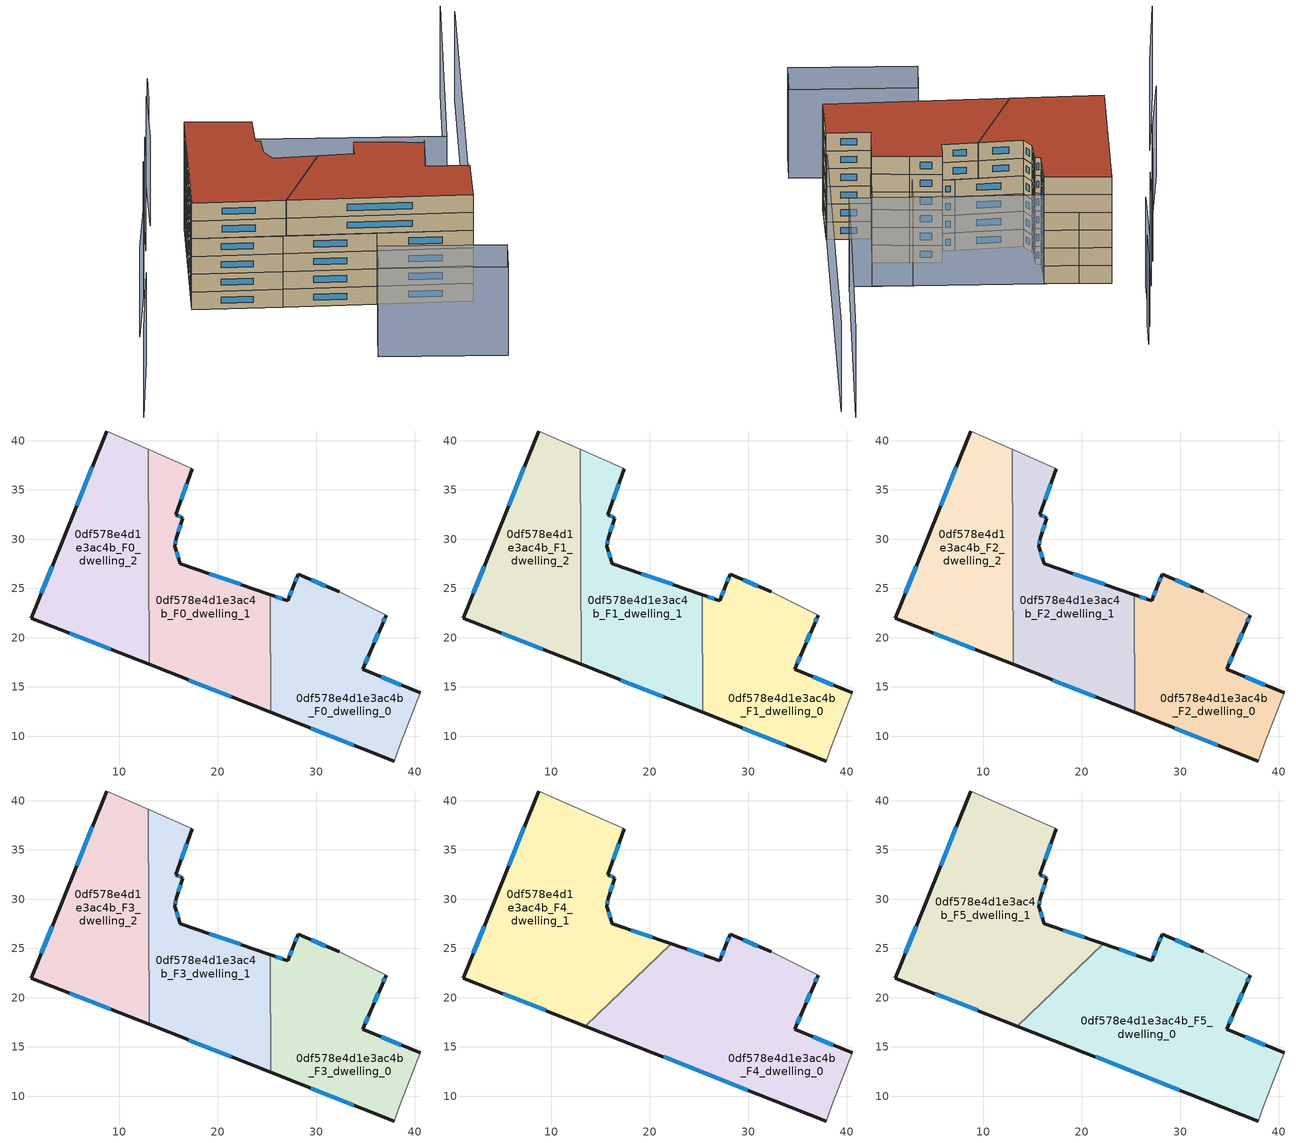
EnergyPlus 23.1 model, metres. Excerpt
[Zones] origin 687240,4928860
0df578e4d1e3ac4b_F0_dwelling_0
 floor ground (EU_floor_Construction): 37.12,22.27 36.69,21.32 35.54,18.67 34.72,16.79 40.54,14.39 38.56,9.18 37.91,7.48 25.38,12.42 25.32,24.38 27.12,23.76 27.7,25.34 28.16,26.44 32.35,24.64 z0
 wall outside (EU_wall_Construction): 32.35,24.64 28.16,26.44 27.7,25.34 27.12,23.76 25.32,24.38 / 40.54,14.39 34.72,16.79 35.54,18.67 36.69,21.32 37.12,22.27 / 25.38,12.42 37.91,7.48 z0:3
 wall adiabatic (EU_wall_Construction): 37.12,22.27 32.35,24.64 / 37.91,7.48 38.56,9.18 40.54,14.39 z0:3
 wall to 0df578e4d1e3ac4b_F0_dwelling_1 (EU_wall_Construction): 25.32,24.38 25.38,12.42 z0:3
 window (EU_Window_Construction): 30.99,25.22 29.53,25.85 / 36.83,21.63 36.98,21.96 / 35.92,19.53 36.32,20.46 / 34.99,17.4 35.28,18.06 / 38.65,15.17 36.61,16.01 / 29.46,10.81 33.84,9.08 / 26.54,23.96 25.91,24.17 / 27.51,24.82 27.31,24.27 / 28.01,26.08 27.85,25.69 z0.98:2.02
0df578e4d1e3ac4b_F0_dwelling_1
 floor ground (EU_floor_Construction): 17.4,37.16 15.76,32.48 16.46,32.14 15.77,30.08 15.66,29.3 16.18,27.52 25.32,24.38 25.38,12.42 13.06,17.27 12.95,39.12 z0
 wall outside (EU_wall_Construction): 25.32,24.38 16.18,27.52 15.66,29.3 15.77,30.08 16.46,32.14 15.76,32.48 17.4,37.16 / 13.06,17.27 25.38,12.42 z0:3
 wall adiabatic (EU_wall_Construction): 17.4,37.16 12.95,39.12 z0:3
 wall to 0df578e4d1e3ac4b_F0_dwelling_2 (EU_wall_Construction): 12.95,39.12 13.06,17.27 z0:3
 window (EU_Window_Construction): 15.7,29.55 15.74,29.82 / 16.01,28.1 15.83,28.72 / 22.35,25.4 19.16,26.5 / 17.07,15.69 21.38,14 / 16.3,34 16.87,35.64 / 16.24,32.25 15.99,32.37 / 16,30.75 16.24,31.47 z0.98:2.02
0df578e4d1e3ac4b_F0_dwelling_2
 floor ground (EU_floor_Construction): 12.95,39.12 13.06,17.27 1.1,21.99 4.2,29.75 8.72,40.98 z0
 wall outside (EU_wall_Construction): 8.72,40.98 4.2,29.75 1.1,21.99 13.06,17.27 z0:3
 wall adiabatic (EU_wall_Construction): 12.95,39.12 8.72,40.98 z0:3
 window (EU_Window_Construction): 4.99,20.45 9.17,18.81 / 3.19,27.22 2.11,24.51 / 7.25,37.32 5.67,33.4 z0.98:2.02
0df578e4d1e3ac4b_F1_dwelling_0
 floor to 0df578e4d1e3ac4b_F0_dwelling_0 (EU_floor_Construction): 37.12,22.27 36.69,21.32 35.54,18.67 34.72,16.79 40.54,14.39 38.56,9.18 37.91,7.48 25.38,12.42 25.32,24.38 27.12,23.76 27.7,25.34 28.16,26.44 32.35,24.64 z3
 wall outside (EU_wall_Construction): 32.35,24.64 28.16,26.44 27.7,25.34 27.12,23.76 25.32,24.38 / 40.54,14.39 34.72,16.79 35.54,18.67 36.69,21.32 37.12,22.27 / 25.38,12.42 37.91,7.48 z3:6
 wall adiabatic (EU_wall_Construction): 37.12,22.27 32.35,24.64 / 37.91,7.48 38.56,9.18 40.54,14.39 z3:6
 wall to 0df578e4d1e3ac4b_F1_dwelling_1 (EU_wall_Construction): 25.32,24.38 25.38,12.42 z3:6
 window (EU_Window_Construction): 30.99,25.22 29.53,25.85 / 36.83,21.63 36.98,21.96 / 35.92,19.53 36.32,20.46 / 34.99,17.4 35.28,18.06 / 38.65,15.17 36.61,16.01 / 29.46,10.81 33.84,9.08 / 26.54,23.96 25.91,24.17 / 27.51,24.82 27.31,24.27 / 28.01,26.08 27.85,25.69 z3.98:5.02
0df578e4d1e3ac4b_F1_dwelling_1
 floor to 0df578e4d1e3ac4b_F0_dwelling_1 (EU_floor_Construction): 17.4,37.16 15.76,32.48 16.46,32.14 15.77,30.08 15.66,29.3 16.18,27.52 25.32,24.38 25.38,12.42 13.06,17.27 12.95,39.12 z3
 wall outside (EU_wall_Construction): 25.32,24.38 16.18,27.52 15.66,29.3 15.77,30.08 16.46,32.14 15.76,32.48 17.4,37.16 / 13.06,17.27 25.38,12.42 z3:6
 wall adiabatic (EU_wall_Construction): 17.4,37.16 12.95,39.12 z3:6
 wall to 0df578e4d1e3ac4b_F1_dwelling_2 (EU_wall_Construction): 12.95,39.12 13.06,17.27 z3:6
 window (EU_Window_Construction): 15.7,29.55 15.74,29.82 / 16.01,28.1 15.83,28.72 / 22.35,25.4 19.16,26.5 / 17.07,15.69 21.38,14 / 16.3,34 16.87,35.64 / 16.24,32.25 15.99,32.37 / 16,30.75 16.24,31.47 z3.98:5.02
0df578e4d1e3ac4b_F1_dwelling_2
 floor to 0df578e4d1e3ac4b_F0_dwelling_2 (EU_floor_Construction): 12.95,39.12 13.06,17.27 1.1,21.99 4.2,29.75 8.72,40.98 z3
 wall outside (EU_wall_Construction): 8.72,40.98 4.2,29.75 1.1,21.99 13.06,17.27 z3:6
 wall adiabatic (EU_wall_Construction): 12.95,39.12 8.72,40.98 z3:6
 window (EU_Window_Construction): 4.99,20.45 9.17,18.81 / 3.19,27.22 2.11,24.51 / 7.25,37.32 5.67,33.4 z3.98:5.02
0df578e4d1e3ac4b_F2_dwelling_0
 floor to 0df578e4d1e3ac4b_F1_dwelling_0 (EU_floor_Construction): 37.12,22.27 36.69,21.32 35.54,18.67 34.72,16.79 40.54,14.39 38.56,9.18 37.91,7.48 25.38,12.42 25.32,24.38 27.12,23.76 27.7,25.34 28.16,26.44 32.35,24.64 z6
 wall outside (EU_wall_Construction): 32.35,24.64 28.16,26.44 27.7,25.34 27.12,23.76 25.32,24.38 / 40.54,14.39 34.72,16.79 35.54,18.67 36.69,21.32 37.12,22.27 / 25.38,12.42 37.91,7.48 z6:9
 wall adiabatic (EU_wall_Construction): 37.12,22.27 32.35,24.64 / 37.91,7.48 38.56,9.18 40.54,14.39 z6:9
 wall to 0df578e4d1e3ac4b_F2_dwelling_1 (EU_wall_Construction): 25.32,24.38 25.38,12.42 z6:9
 window (EU_Window_Construction): 30.99,25.22 29.53,25.85 / 36.83,21.63 36.98,21.96 / 35.92,19.53 36.32,20.46 / 34.99,17.4 35.28,18.06 / 38.65,15.17 36.61,16.01 / 29.46,10.81 33.84,9.08 / 26.54,23.96 25.91,24.17 / 27.51,24.82 27.31,24.27 / 28.01,26.08 27.85,25.69 z6.98:8.02
0df578e4d1e3ac4b_F2_dwelling_1
 floor to 0df578e4d1e3ac4b_F1_dwelling_1 (EU_floor_Construction): 17.4,37.16 15.76,32.48 16.46,32.14 15.77,30.08 15.66,29.3 16.18,27.52 25.32,24.38 25.38,12.42 13.06,17.27 12.95,39.12 z6
 wall outside (EU_wall_Construction): 25.32,24.38 16.18,27.52 15.66,29.3 15.77,30.08 16.46,32.14 15.76,32.48 17.4,37.16 / 13.06,17.27 25.38,12.42 z6:9
 wall adiabatic (EU_wall_Construction): 17.4,37.16 12.95,39.12 z6:9
 wall to 0df578e4d1e3ac4b_F2_dwelling_2 (EU_wall_Construction): 12.95,39.12 13.06,17.27 z6:9
 window (EU_Window_Construction): 15.7,29.55 15.74,29.82 / 16.01,28.1 15.83,28.72 / 22.35,25.4 19.16,26.5 / 17.07,15.69 21.38,14 / 16.3,34 16.87,35.64 / 16.24,32.25 15.99,32.37 / 16,30.75 16.24,31.47 z6.98:8.02
0df578e4d1e3ac4b_F2_dwelling_2
 floor to 0df578e4d1e3ac4b_F1_dwelling_2 (EU_floor_Construction): 12.95,39.12 13.06,17.27 1.1,21.99 4.2,29.75 8.72,40.98 z6
 wall outside (EU_wall_Construction): 8.72,40.98 4.2,29.75 1.1,21.99 13.06,17.27 z6:9
 wall adiabatic (EU_wall_Construction): 12.95,39.12 8.72,40.98 z6:9
 window (EU_Window_Construction): 4.99,20.45 9.17,18.81 / 3.19,27.22 2.11,24.51 / 7.25,37.32 5.67,33.4 z6.98:8.02
0df578e4d1e3ac4b_F3_dwelling_0
 floor to 0df578e4d1e3ac4b_F2_dwelling_0 (EU_floor_Construction): 37.12,22.27 36.69,21.32 35.54,18.67 34.72,16.79 40.54,14.39 38.56,9.18 37.91,7.48 25.38,12.42 25.32,24.38 27.12,23.76 27.7,25.34 28.16,26.44 32.35,24.64 z9
 wall outside (EU_wall_Construction): 32.35,24.64 28.16,26.44 27.7,25.34 27.12,23.76 25.32,24.38 / 40.54,14.39 34.72,16.79 35.54,18.67 36.69,21.32 37.12,22.27 / 25.38,12.42 37.91,7.48 z9:12
 wall adiabatic (EU_wall_Construction): 37.12,22.27 32.35,24.64 / 37.91,7.48 38.56,9.18 40.54,14.39 z9:12
 wall to 0df578e4d1e3ac4b_F3_dwelling_1 (EU_wall_Construction): 25.32,24.38 25.38,12.42 z9:12
 window (EU_Window_Construction): 30.99,25.22 29.53,25.85 / 36.83,21.63 36.98,21.96 / 35.92,19.53 36.32,20.46 / 34.99,17.4 35.28,18.06 / 38.65,15.17 36.61,16.01 / 29.46,10.81 33.84,9.08 / 26.54,23.96 25.91,24.17 / 27.51,24.82 27.31,24.27 / 28.01,26.08 27.85,25.69 z9.98:11.02
0df578e4d1e3ac4b_F3_dwelling_1
 floor to 0df578e4d1e3ac4b_F2_dwelling_1 (EU_floor_Construction): 17.4,37.16 15.76,32.48 16.46,32.14 15.77,30.08 15.66,29.3 16.18,27.52 25.32,24.38 25.38,12.42 13.06,17.27 12.95,39.12 z9
 wall outside (EU_wall_Construction): 25.32,24.38 16.18,27.52 15.66,29.3 15.77,30.08 16.46,32.14 15.76,32.48 17.4,37.16 / 13.06,17.27 25.38,12.42 z9:12
 wall adiabatic (EU_wall_Construction): 17.4,37.16 12.95,39.12 z9:12
 wall to 0df578e4d1e3ac4b_F3_dwelling_2 (EU_wall_Construction): 12.95,39.12 13.06,17.27 z9:12
 window (EU_Window_Construction): 15.7,29.55 15.74,29.82 / 16.01,28.1 15.83,28.72 / 22.35,25.4 19.16,26.5 / 17.07,15.69 21.38,14 / 16.3,34 16.87,35.64 / 16.24,32.25 15.99,32.37 / 16,30.75 16.24,31.47 z9.98:11.02
0df578e4d1e3ac4b_F3_dwelling_2
 floor to 0df578e4d1e3ac4b_F2_dwelling_2 (EU_floor_Construction): 12.95,39.12 13.06,17.27 1.1,21.99 4.2,29.75 8.72,40.98 z9
 wall outside (EU_wall_Construction): 8.72,40.98 4.2,29.75 1.1,21.99 13.06,17.27 z9:12
 wall adiabatic (EU_wall_Construction): 12.95,39.12 8.72,40.98 z9:12
 window (EU_Window_Construction): 4.99,20.45 9.17,18.81 / 3.19,27.22 2.11,24.51 / 7.25,37.32 5.67,33.4 z9.98:11.02
0df578e4d1e3ac4b_F4_dwelling_0
 floor to 0df578e4d1e3ac4b_F3_dwelling_0 (EU_floor_Construction): 37.12,22.27 36.69,21.32 35.54,18.67 34.72,16.79 40.54,14.39 38.56,9.18 37.91,7.48 25.38,12.42 25.32,24.38 27.12,23.76 27.7,25.34 28.16,26.44 32.35,24.64 z12
 floor to 0df578e4d1e3ac4b_F3_dwelling_1 (EU_floor_Construction): 25.32,24.38 25.38,12.42 13.47,17.11 22.2,25.45 z12
 wall outside (EU_wall_Construction): 32.35,24.64 28.16,26.44 27.7,25.34 27.12,23.76 22.2,25.45 / 40.54,14.39 34.72,16.79 35.54,18.67 36.69,21.32 37.12,22.27 / 13.47,17.11 37.91,7.48 z12:15
 wall adiabatic (EU_wall_Construction): 37.12,22.27 32.35,24.64 / 37.91,7.48 38.56,9.18 40.54,14.39 z12:15
 wall to 0df578e4d1e3ac4b_F4_dwelling_1 (EU_wall_Construction): 22.2,25.45 13.47,17.11 z12:15
 window (EU_Window_Construction): 28.01,26.08 27.85,25.69 / 30.99,25.22 29.53,25.85 / 36.83,21.63 36.98,21.96 / 35.92,19.53 36.32,20.46 / 34.99,17.4 35.28,18.06 / 38.65,15.17 36.61,16.01 / 21.42,13.98 29.96,10.61 / 25.52,24.31 23.8,24.9 / 27.51,24.82 27.31,24.27 z12.98:14.02
0df578e4d1e3ac4b_F4_dwelling_1
 floor to 0df578e4d1e3ac4b_F3_dwelling_1 (EU_floor_Construction): 17.4,37.16 15.76,32.48 16.46,32.14 15.77,30.08 15.66,29.3 16.18,27.52 22.2,25.45 13.47,17.11 13.06,17.27 12.95,39.12 z12
 floor to 0df578e4d1e3ac4b_F3_dwelling_2 (EU_floor_Construction): 12.95,39.12 13.06,17.27 1.1,21.99 4.2,29.75 8.72,40.98 z12
 wall outside (EU_wall_Construction): 22.2,25.45 16.18,27.52 15.66,29.3 15.77,30.08 16.46,32.14 15.76,32.48 17.4,37.16 / 8.72,40.98 4.2,29.75 1.1,21.99 13.47,17.11 z12:15
 wall adiabatic (EU_wall_Construction): 17.4,37.16 8.72,40.98 z12:15
 window (EU_Window_Construction): 16.3,34 16.87,35.64 / 16.24,32.25 15.99,32.37 / 16,30.75 16.24,31.47 / 15.7,29.55 15.74,29.82 / 16.01,28.1 15.83,28.72 / 20.24,26.12 18.14,26.84 / 5.12,20.4 9.45,18.7 / 3.19,27.22 2.11,24.51 / 7.25,37.32 5.67,33.4 z12.98:14.02
0df578e4d1e3ac4b_F5_dwelling_0
 floor to 0df578e4d1e3ac4b_F4_dwelling_0 (EU_floor_Construction): 37.12,22.27 36.69,21.32 35.54,18.67 34.72,16.79 40.54,14.39 38.56,9.18 37.91,7.48 13.47,17.11 22.2,25.45 27.12,23.76 27.7,25.34 28.16,26.44 32.35,24.64 z15
 wall outside (EU_wall_Construction): 32.35,24.64 28.16,26.44 27.7,25.34 27.12,23.76 22.2,25.45 / 40.54,14.39 34.72,16.79 35.54,18.67 36.69,21.32 37.12,22.27 / 13.47,17.11 37.91,7.48 z15:18
 wall adiabatic (EU_wall_Construction): 37.12,22.27 32.35,24.64 / 37.91,7.48 38.56,9.18 40.54,14.39 z15:18
 wall to 0df578e4d1e3ac4b_F5_dwelling_1 (EU_wall_Construction): 22.2,25.45 13.47,17.11 z15:18
 window (EU_Window_Construction): 28.01,26.08 27.85,25.69 / 30.99,25.22 29.53,25.85 / 36.83,21.63 36.98,21.96 / 35.92,19.53 36.32,20.46 / 34.99,17.4 35.28,18.06 / 38.65,15.17 36.61,16.01 / 21.42,13.98 29.96,10.61 / 25.52,24.31 23.8,24.9 / 27.51,24.82 27.31,24.27 z15.98:17.02
 roof outside (EU_roof_Construction): 38.56,9.18 40.54,14.39 34.72,16.79 35.54,18.67 36.69,21.32 37.12,22.27 32.35,24.64 28.16,26.44 27.7,25.34 27.12,23.76 22.2,25.45 13.47,17.11 37.91,7.48 z18
0df578e4d1e3ac4b_F5_dwelling_1
 floor to 0df578e4d1e3ac4b_F4_dwelling_1 (EU_floor_Construction): 17.4,37.16 15.76,32.48 16.46,32.14 15.77,30.08 15.66,29.3 16.18,27.52 22.2,25.45 13.47,17.11 1.1,21.99 4.2,29.75 8.72,40.98 z15
 wall outside (EU_wall_Construction): 22.2,25.45 16.18,27.52 15.66,29.3 15.77,30.08 16.46,32.14 15.76,32.48 17.4,37.16 / 8.72,40.98 4.2,29.75 1.1,21.99 13.47,17.11 z15:18
 wall adiabatic (EU_wall_Construction): 17.4,37.16 8.72,40.98 z15:18
 window (EU_Window_Construction): 16.3,34 16.87,35.64 / 16.24,32.25 15.99,32.37 / 16,30.75 16.24,31.47 / 15.7,29.55 15.74,29.82 / 16.01,28.1 15.83,28.72 / 20.24,26.12 18.14,26.84 / 5.12,20.4 9.45,18.7 / 3.19,27.22 2.11,24.51 / 7.25,37.32 5.67,33.4 z15.98:17.02
 roof outside (EU_roof_Construction): 22.2,25.45 16.18,27.52 15.66,29.3 15.77,30.08 16.46,32.14 15.76,32.48 17.4,37.16 8.72,40.98 4.2,29.75 1.1,21.99 13.47,17.11 z18
shading: 37.74,7.55 56.67,54.39 / -10.09,12.87 -16.23,0.31 / -3.92,27.38 -8.32,18.91 / 1.19,38.37 -3.81,27.34 / 3.93,43.96 1.49,38.24 / 55.38,56.58 42.56,26.45 / 42.56,26.45 8.68,40.87 / 10.37,57.11 8.43,52.37 / 8.38,53.05 4.7,43.66 / 36.68,-6.95 19.96,0.29 / 19.96,0.29 22.15,5.34 / 22.15,5.34 38.87,-1.9 / 38.87,-1.9 36.68,-6.95 / 34.35,29.96 39.61,27.71 / 39.61,27.71 37.26,22.21 / 37.26,22.21 32,24.46 / 32,24.46 34.35,29.96 z0:15
[Building]
EU S2 Campaign: North Axis=0; Terrain=City; Solar Distribution=FullExterior
[Site:Location]
Bologna: Latitude=44.5; Longitude=11.25; Time Zone=1; Elevation=37
[SizingPeriod:WeatherFileDays]
AnnualSizingPeriod: Begin Month=1; Begin Day of Month=1; End Month=12; End Day of Month=31; Day of Week for Start Day=Monday; Use Weather File Daylight Saving Period=No; Use Weather File Rain and Snow Indicators=No
[MATERIAL]
EU_InternalMass_Material: Roughness=MediumRough; Thickness=0.1; Conductivity=1; Density=1800; Specific Heat=900; Thermal Absorptance=0.9; Solar Absorptance=0.7; Visible Absorptance=0.7
[MATERIAL:NOMASS] Roughness=MediumRough; Thermal Absorptance=0.9; Solar Absorptance=0.7; Visible Absorptance=0.7
Name | Thermal Resistance
EU_wall_NoMass | 0.905828
EU_roof_NoMass | 0.37593
EU_floor_NoMass | 0.67114
[WINDOWMATERIAL:SIMPLEGLAZINGSYSTEM]
EU_Window_SimpleGlazing: UFactor=4.52486; Solar Heat Gain Coefficient=0.85; Visible Transmittance=0.85
[CONSTRUCTION]
EU_wall_Construction: EU_wall_NoMass
EU_roof_Construction: EU_roof_NoMass
EU_floor_Construction: EU_floor_NoMass
EU_InternalMass_Construction: EU_InternalMass_Material
EU_Window_Construction: EU_Window_SimpleGlazing
[ZONE] Type=1; Multiplier=1; Ceiling Height=autocalculate; Floor Area=autocalculate; Part of Total Floor Area=Yes
Name | Volume
0df578e4d1e3ac4b_F0_dwelling_0; 0df578e4d1e3ac4b_F1_dwelling_2; 0df578e4d1e3ac4b_F2_dwelling_2; 0df578e4d1e3ac4b_F3_dwelling_2 | 532.96
0df578e4d1e3ac4b_F1_dwelling_0; 0df578e4d1e3ac4b_F2_dwelling_0; 0df578e4d1e3ac4b_F3_dwelling_0 | 532.959
0df578e4d1e3ac4b_F4_dwelling_0 | 799.424
0df578e4d1e3ac4b_F5_dwelling_0 | 799.429
0df578e4d1e3ac4b_F0_dwelling_1; 0df578e4d1e3ac4b_F1_dwelling_1; 0df578e4d1e3ac4b_F2_dwelling_1; 0df578e4d1e3ac4b_F3_dwelling_1 | 532.945
0df578e4d1e3ac4b_F4_dwelling_1 | 799.407
0df578e4d1e3ac4b_F5_dwelling_1 | 799.413
0df578e4d1e3ac4b_F0_dwelling_2 | 532.961
[INTERNALMASS] Construction=EU_InternalMass_Construction
Name | Zone or ZoneList | Surface Area
0df578e4d1e3ac4b_F0_dwelling_0_EU_InternalMass | 0df578e4d1e3ac4b_F0_dwelling_0 | 177.653
0df578e4d1e3ac4b_F0_dwelling_1_EU_InternalMass | 0df578e4d1e3ac4b_F0_dwelling_1 | 177.649
0df578e4d1e3ac4b_F0_dwelling_2_EU_InternalMass | 0df578e4d1e3ac4b_F0_dwelling_2 | 177.653
0df578e4d1e3ac4b_F1_dwelling_0_EU_InternalMass | 0df578e4d1e3ac4b_F1_dwelling_0 | 177.653
0df578e4d1e3ac4b_F1_dwelling_1_EU_InternalMass | 0df578e4d1e3ac4b_F1_dwelling_1 | 177.649
0df578e4d1e3ac4b_F1_dwelling_2_EU_InternalMass | 0df578e4d1e3ac4b_F1_dwelling_2 | 177.653
0df578e4d1e3ac4b_F2_dwelling_0_EU_InternalMass | 0df578e4d1e3ac4b_F2_dwelling_0 | 177.653
0df578e4d1e3ac4b_F2_dwelling_1_EU_InternalMass | 0df578e4d1e3ac4b_F2_dwelling_1 | 177.649
0df578e4d1e3ac4b_F2_dwelling_2_EU_InternalMass | 0df578e4d1e3ac4b_F2_dwelling_2 | 177.653
0df578e4d1e3ac4b_F3_dwelling_0_EU_InternalMass | 0df578e4d1e3ac4b_F3_dwelling_0 | 177.653
0df578e4d1e3ac4b_F3_dwelling_1_EU_InternalMass | 0df578e4d1e3ac4b_F3_dwelling_1 | 177.649
0df578e4d1e3ac4b_F3_dwelling_2_EU_InternalMass | 0df578e4d1e3ac4b_F3_dwelling_2 | 177.653
0df578e4d1e3ac4b_F4_dwelling_0_EU_InternalMass | 0df578e4d1e3ac4b_F4_dwelling_0 | 266.481
0df578e4d1e3ac4b_F4_dwelling_1_EU_InternalMass | 0df578e4d1e3ac4b_F4_dwelling_1 | 266.471
0df578e4d1e3ac4b_F5_dwelling_0_EU_InternalMass | 0df578e4d1e3ac4b_F5_dwelling_0 | 266.481
0df578e4d1e3ac4b_F5_dwelling_1_EU_InternalMass | 0df578e4d1e3ac4b_F5_dwelling_1 | 266.471
[OTHEREQUIPMENT] Fuel Type=Electricity; Design Level Calculation Method=Watts/Area; Power per Zone Floor Area=1; Fraction Latent=0; Fraction Radiant=0; Fraction Lost=0; Carbon Dioxide Generation Rate=0; EndUse Subcategory=EU_Step8_InternalGains
Name | Zone or ZoneList or Space or SpaceList | Schedule
EU_Step8_InternalGain_0df578e4d1e3ac4b_F0_dwelling_0_f000 | 0df578e4d1e3ac4b_F0_dwelling_0 | EU_Step8_GainSchedule_0df578e4d1e3ac4b_F0_dwelling_0_f000
EU_Step8_InternalGain_0df578e4d1e3ac4b_F0_dwelling_1_f000 | 0df578e4d1e3ac4b_F0_dwelling_1 | EU_Step8_GainSchedule_0df578e4d1e3ac4b_F0_dwelling_1_f000
EU_Step8_InternalGain_0df578e4d1e3ac4b_F0_dwelling_2_f000 | 0df578e4d1e3ac4b_F0_dwelling_2 | EU_Step8_GainSchedule_0df578e4d1e3ac4b_F0_dwelling_2_f000
EU_Step8_InternalGain_0df578e4d1e3ac4b_F1_dwelling_0_f000 | 0df578e4d1e3ac4b_F1_dwelling_0 | EU_Step8_GainSchedule_0df578e4d1e3ac4b_F1_dwelling_0_f000
EU_Step8_InternalGain_0df578e4d1e3ac4b_F1_dwelling_1_f000 | 0df578e4d1e3ac4b_F1_dwelling_1 | EU_Step8_GainSchedule_0df578e4d1e3ac4b_F1_dwelling_1_f000
EU_Step8_InternalGain_0df578e4d1e3ac4b_F1_dwelling_2_f000 | 0df578e4d1e3ac4b_F1_dwelling_2 | EU_Step8_GainSchedule_0df578e4d1e3ac4b_F1_dwelling_2_f000
EU_Step8_InternalGain_0df578e4d1e3ac4b_F2_dwelling_0_f000 | 0df578e4d1e3ac4b_F2_dwelling_0 | EU_Step8_GainSchedule_0df578e4d1e3ac4b_F2_dwelling_0_f000
EU_Step8_InternalGain_0df578e4d1e3ac4b_F2_dwelling_1_f000 | 0df578e4d1e3ac4b_F2_dwelling_1 | EU_Step8_GainSchedule_0df578e4d1e3ac4b_F2_dwelling_1_f000
EU_Step8_InternalGain_0df578e4d1e3ac4b_F2_dwelling_2_f000 | 0df578e4d1e3ac4b_F2_dwelling_2 | EU_Step8_GainSchedule_0df578e4d1e3ac4b_F2_dwelling_2_f000
EU_Step8_InternalGain_0df578e4d1e3ac4b_F3_dwelling_0_f000 | 0df578e4d1e3ac4b_F3_dwelling_0 | EU_Step8_GainSchedule_0df578e4d1e3ac4b_F3_dwelling_0_f000
EU_Step8_InternalGain_0df578e4d1e3ac4b_F3_dwelling_1_f000 | 0df578e4d1e3ac4b_F3_dwelling_1 | EU_Step8_GainSchedule_0df578e4d1e3ac4b_F3_dwelling_1_f000
EU_Step8_InternalGain_0df578e4d1e3ac4b_F3_dwelling_2_f000 | 0df578e4d1e3ac4b_F3_dwelling_2 | EU_Step8_GainSchedule_0df578e4d1e3ac4b_F3_dwelling_2_f000
EU_Step8_InternalGain_0df578e4d1e3ac4b_F4_dwelling_0_f000 | 0df578e4d1e3ac4b_F4_dwelling_0 | EU_Step8_GainSchedule_0df578e4d1e3ac4b_F4_dwelling_0_f000
EU_Step8_InternalGain_0df578e4d1e3ac4b_F4_dwelling_1_f000 | 0df578e4d1e3ac4b_F4_dwelling_1 | EU_Step8_GainSchedule_0df578e4d1e3ac4b_F4_dwelling_1_f000
EU_Step8_InternalGain_0df578e4d1e3ac4b_F5_dwelling_0_f000 | 0df578e4d1e3ac4b_F5_dwelling_0 | EU_Step8_GainSchedule_0df578e4d1e3ac4b_F5_dwelling_0_f000
EU_Step8_InternalGain_0df578e4d1e3ac4b_F5_dwelling_1_f000 | 0df578e4d1e3ac4b_F5_dwelling_1 | EU_Step8_GainSchedule_0df578e4d1e3ac4b_F5_dwelling_1_f000
[ZONEVENTILATION:DESIGNFLOWRATE] Schedule=EU_AlwaysOn; Design Flow Rate Calculation Method=AirChanges/Hour; Air Changes per Hour=0.73129; Ventilation Type=Natural; Fan Pressure Rise=0; Fan Total Efficiency=1; Constant Term Coefficient=1; Temperature Term Coefficient=0; Velocity Term Coefficient=0; Velocity Squared Term Coefficient=0; Minimum Indoor Temperature=-100; Maximum Indoor Temperature=100; Delta Temperature=-100; Minimum Outdoor Temperature=-100; Maximum Outdoor Temperature=100; Maximum Wind Speed=40
Name | Zone or ZoneList or Space or SpaceList
EU_ConstantAir_0df578e4d1e3ac4b_F0_dwelling_0 | 0df578e4d1e3ac4b_F0_dwelling_0
EU_ConstantAir_0df578e4d1e3ac4b_F0_dwelling_1 | 0df578e4d1e3ac4b_F0_dwelling_1
EU_ConstantAir_0df578e4d1e3ac4b_F0_dwelling_2 | 0df578e4d1e3ac4b_F0_dwelling_2
EU_ConstantAir_0df578e4d1e3ac4b_F1_dwelling_0 | 0df578e4d1e3ac4b_F1_dwelling_0
EU_ConstantAir_0df578e4d1e3ac4b_F1_dwelling_1 | 0df578e4d1e3ac4b_F1_dwelling_1
EU_ConstantAir_0df578e4d1e3ac4b_F1_dwelling_2 | 0df578e4d1e3ac4b_F1_dwelling_2
EU_ConstantAir_0df578e4d1e3ac4b_F2_dwelling_0 | 0df578e4d1e3ac4b_F2_dwelling_0
EU_ConstantAir_0df578e4d1e3ac4b_F2_dwelling_1 | 0df578e4d1e3ac4b_F2_dwelling_1
EU_ConstantAir_0df578e4d1e3ac4b_F2_dwelling_2 | 0df578e4d1e3ac4b_F2_dwelling_2
EU_ConstantAir_0df578e4d1e3ac4b_F3_dwelling_0 | 0df578e4d1e3ac4b_F3_dwelling_0
EU_ConstantAir_0df578e4d1e3ac4b_F3_dwelling_1 | 0df578e4d1e3ac4b_F3_dwelling_1
EU_ConstantAir_0df578e4d1e3ac4b_F3_dwelling_2 | 0df578e4d1e3ac4b_F3_dwelling_2
EU_ConstantAir_0df578e4d1e3ac4b_F4_dwelling_0 | 0df578e4d1e3ac4b_F4_dwelling_0
EU_ConstantAir_0df578e4d1e3ac4b_F4_dwelling_1 | 0df578e4d1e3ac4b_F4_dwelling_1
EU_ConstantAir_0df578e4d1e3ac4b_F5_dwelling_0 | 0df578e4d1e3ac4b_F5_dwelling_0
EU_ConstantAir_0df578e4d1e3ac4b_F5_dwelling_1 | 0df578e4d1e3ac4b_F5_dwelling_1
[HVACTEMPLATE:THERMOSTAT] Constant Heating Setpoint=20; Constant Cooling Setpoint=50
EU_HeatOnly_0df578e4d1e3ac4b_F0_dwelling_0; EU_HeatOnly_0df578e4d1e3ac4b_F0_dwelling_1; EU_HeatOnly_0df578e4d1e3ac4b_F0_dwelling_2; EU_HeatOnly_0df578e4d1e3ac4b_F1_dwelling_0; EU_HeatOnly_0df578e4d1e3ac4b_F1_dwelling_1; EU_HeatOnly_0df578e4d1e3ac4b_F1_dwelling_2; EU_HeatOnly_0df578e4d1e3ac4b_F2_dwelling_0; EU_HeatOnly_0df578e4d1e3ac4b_F2_dwelling_1; EU_HeatOnly_0df578e4d1e3ac4b_F2_dwelling_2; EU_HeatOnly_0df578e4d1e3ac4b_F3_dwelling_0; EU_HeatOnly_0df578e4d1e3ac4b_F3_dwelling_1; EU_HeatOnly_0df578e4d1e3ac4b_F3_dwelling_2; EU_HeatOnly_0df578e4d1e3ac4b_F4_dwelling_0; EU_HeatOnly_0df578e4d1e3ac4b_F4_dwelling_1; EU_HeatOnly_0df578e4d1e3ac4b_F5_dwelling_0; EU_HeatOnly_0df578e4d1e3ac4b_F5_dwelling_1
[HVACTEMPLATE:ZONE:IDEALLOADSAIRSYSTEM] System Availability Schedule=EU_AlwaysOn; Maximum Heating Supply Air Temperature=50; Minimum Cooling Supply Air Temperature=13; Maximum Heating Supply Air Humidity Ratio=0.0156; Minimum Cooling Supply Air Humidity Ratio=0.0077; Heating Limit=NoLimit; Cooling Limit=NoLimit; Heating Availability Schedule=EU_AlwaysOn; Cooling Availability Schedule=EU_CoolingOff; Dehumidification Control Type=ConstantSensibleHeatRatio; Cooling Sensible Heat Ratio=0.7; Dehumidification Setpoint=60; Humidification Control Type=None; Humidification Setpoint=30; Outdoor Air Method=None; Outdoor Air Flow Rate per Person=0.00944; Outdoor Air Flow Rate per Zone Floor Area=0; Outdoor Air Flow Rate per Zone=0; Demand Controlled Ventilation Type=None; Outdoor Air Economizer Type=NoEconomizer; Heat Recovery Type=None; Sensible Heat Recovery Effectiveness=0.7; Latent Heat Recovery Effectiveness=0.65
Name | Template Thermostat
0df578e4d1e3ac4b_F0_dwelling_0 | EU_HeatOnly_0df578e4d1e3ac4b_F0_dwelling_0
0df578e4d1e3ac4b_F0_dwelling_1 | EU_HeatOnly_0df578e4d1e3ac4b_F0_dwelling_1
0df578e4d1e3ac4b_F0_dwelling_2 | EU_HeatOnly_0df578e4d1e3ac4b_F0_dwelling_2
0df578e4d1e3ac4b_F1_dwelling_0 | EU_HeatOnly_0df578e4d1e3ac4b_F1_dwelling_0
0df578e4d1e3ac4b_F1_dwelling_1 | EU_HeatOnly_0df578e4d1e3ac4b_F1_dwelling_1
0df578e4d1e3ac4b_F1_dwelling_2 | EU_HeatOnly_0df578e4d1e3ac4b_F1_dwelling_2
0df578e4d1e3ac4b_F2_dwelling_0 | EU_HeatOnly_0df578e4d1e3ac4b_F2_dwelling_0
0df578e4d1e3ac4b_F2_dwelling_1 | EU_HeatOnly_0df578e4d1e3ac4b_F2_dwelling_1
0df578e4d1e3ac4b_F2_dwelling_2 | EU_HeatOnly_0df578e4d1e3ac4b_F2_dwelling_2
0df578e4d1e3ac4b_F3_dwelling_0 | EU_HeatOnly_0df578e4d1e3ac4b_F3_dwelling_0
0df578e4d1e3ac4b_F3_dwelling_1 | EU_HeatOnly_0df578e4d1e3ac4b_F3_dwelling_1
0df578e4d1e3ac4b_F3_dwelling_2 | EU_HeatOnly_0df578e4d1e3ac4b_F3_dwelling_2
0df578e4d1e3ac4b_F4_dwelling_0 | EU_HeatOnly_0df578e4d1e3ac4b_F4_dwelling_0
0df578e4d1e3ac4b_F4_dwelling_1 | EU_HeatOnly_0df578e4d1e3ac4b_F4_dwelling_1
0df578e4d1e3ac4b_F5_dwelling_0 | EU_HeatOnly_0df578e4d1e3ac4b_F5_dwelling_0
0df578e4d1e3ac4b_F5_dwelling_1 | EU_HeatOnly_0df578e4d1e3ac4b_F5_dwelling_1
[SIZING:ZONE] Zone Cooling Design Supply Air Temperature Input Method=SupplyAirTemperature; Zone Cooling Design Supply Air Temperature=13; Zone Heating Design Supply Air Temperature Input Method=SupplyAirTemperature; Zone Heating Design Supply Air Temperature=50; Zone Cooling Design Supply Air Humidity Ratio=0.008; Zone Heating Design Supply Air Humidity Ratio=0.008; Cooling Design Air Flow Method=DesignDay; Cooling Design Air Flow Rate=0; Cooling Minimum Air Flow per Zone Floor Area=0.000762; Cooling Minimum Air Flow=0; Cooling Minimum Air Flow Fraction=0.2; Heating Design Air Flow Method=DesignDay; Heating Design Air Flow Rate=0; Heating Maximum Air Flow per Zone Floor Area=0.002032; Heating Maximum Air Flow=0.141576; Heating Maximum Air Flow Fraction=0.3; Account for Dedicated Outdoor Air System=No; Dedicated Outdoor Air System Control Strategy=NeutralSupplyAir; Dedicated Outdoor Air Low Setpoint Temperature for Design=autosize; Dedicated Outdoor Air High Setpoint Temperature for Design=autosize; Zone Load Sizing Method=Sensible Load Only No Latent Load; Zone Latent Cooling Design Supply Air Humidity Ratio Input Method=HumidityRatioDifference; Zone Cooling Design Supply Air Humidity Ratio Difference=0.005; Zone Latent Heating Design Supply Air Humidity Ratio Input Method=HumidityRatioDifference; Zone Humidification Design Supply Air Humidity Ratio Difference=0.005
0df578e4d1e3ac4b_F0_dwelling_0; 0df578e4d1e3ac4b_F0_dwelling_1; 0df578e4d1e3ac4b_F0_dwelling_2; 0df578e4d1e3ac4b_F1_dwelling_0; 0df578e4d1e3ac4b_F1_dwelling_1; 0df578e4d1e3ac4b_F1_dwelling_2; 0df578e4d1e3ac4b_F2_dwelling_0; 0df578e4d1e3ac4b_F2_dwelling_1; 0df578e4d1e3ac4b_F2_dwelling_2; 0df578e4d1e3ac4b_F3_dwelling_0; 0df578e4d1e3ac4b_F3_dwelling_1; 0df578e4d1e3ac4b_F3_dwelling_2; 0df578e4d1e3ac4b_F4_dwelling_0; 0df578e4d1e3ac4b_F4_dwelling_1; 0df578e4d1e3ac4b_F5_dwelling_0; 0df578e4d1e3ac4b_F5_dwelling_1
[SCHEDULE:CONSTANT]
Name | Hourly Value
EU_AlwaysOn | 1
EU_CoolingOff | 0
[SCHEDULE:FILE] Column Number=1; Rows to Skip at Top=0; Number of Hours of Data=8760; Column Separator=Comma; Interpolate to Timestep=No; Minutes per Item=60; Adjust Schedule for Daylight Savings=Yes
Name | File
EU_Step8_GainSchedule_0df578e4d1e3ac4b_F0_dwelling_0_f000 | ../../schedules/0df578e4d1e3ac4b/0df578e4d1e3ac4b_F0_dwelling_0_f000_gain.csv
EU_Step8_GainSchedule_0df578e4d1e3ac4b_F0_dwelling_1_f000 | ../../schedules/0df578e4d1e3ac4b/0df578e4d1e3ac4b_F0_dwelling_1_f000_gain.csv
EU_Step8_GainSchedule_0df578e4d1e3ac4b_F0_dwelling_2_f000 | ../../schedules/0df578e4d1e3ac4b/0df578e4d1e3ac4b_F0_dwelling_2_f000_gain.csv
EU_Step8_GainSchedule_0df578e4d1e3ac4b_F1_dwelling_0_f000 | ../../schedules/0df578e4d1e3ac4b/0df578e4d1e3ac4b_F1_dwelling_0_f000_gain.csv
EU_Step8_GainSchedule_0df578e4d1e3ac4b_F1_dwelling_1_f000 | ../../schedules/0df578e4d1e3ac4b/0df578e4d1e3ac4b_F1_dwelling_1_f000_gain.csv
EU_Step8_GainSchedule_0df578e4d1e3ac4b_F1_dwelling_2_f000 | ../../schedules/0df578e4d1e3ac4b/0df578e4d1e3ac4b_F1_dwelling_2_f000_gain.csv
EU_Step8_GainSchedule_0df578e4d1e3ac4b_F2_dwelling_0_f000 | ../../schedules/0df578e4d1e3ac4b/0df578e4d1e3ac4b_F2_dwelling_0_f000_gain.csv
EU_Step8_GainSchedule_0df578e4d1e3ac4b_F2_dwelling_1_f000 | ../../schedules/0df578e4d1e3ac4b/0df578e4d1e3ac4b_F2_dwelling_1_f000_gain.csv
EU_Step8_GainSchedule_0df578e4d1e3ac4b_F2_dwelling_2_f000 | ../../schedules/0df578e4d1e3ac4b/0df578e4d1e3ac4b_F2_dwelling_2_f000_gain.csv
EU_Step8_GainSchedule_0df578e4d1e3ac4b_F3_dwelling_0_f000 | ../../schedules/0df578e4d1e3ac4b/0df578e4d1e3ac4b_F3_dwelling_0_f000_gain.csv
EU_Step8_GainSchedule_0df578e4d1e3ac4b_F3_dwelling_1_f000 | ../../schedules/0df578e4d1e3ac4b/0df578e4d1e3ac4b_F3_dwelling_1_f000_gain.csv
EU_Step8_GainSchedule_0df578e4d1e3ac4b_F3_dwelling_2_f000 | ../../schedules/0df578e4d1e3ac4b/0df578e4d1e3ac4b_F3_dwelling_2_f000_gain.csv
EU_Step8_GainSchedule_0df578e4d1e3ac4b_F4_dwelling_0_f000 | ../../schedules/0df578e4d1e3ac4b/0df578e4d1e3ac4b_F4_dwelling_0_f000_gain.csv
EU_Step8_GainSchedule_0df578e4d1e3ac4b_F4_dwelling_1_f000 | ../../schedules/0df578e4d1e3ac4b/0df578e4d1e3ac4b_F4_dwelling_1_f000_gain.csv
EU_Step8_GainSchedule_0df578e4d1e3ac4b_F5_dwelling_0_f000 | ../../schedules/0df578e4d1e3ac4b/0df578e4d1e3ac4b_F5_dwelling_0_f000_gain.csv
EU_Step8_GainSchedule_0df578e4d1e3ac4b_F5_dwelling_1_f000 | ../../schedules/0df578e4d1e3ac4b/0df578e4d1e3ac4b_F5_dwelling_1_f000_gain.csv
